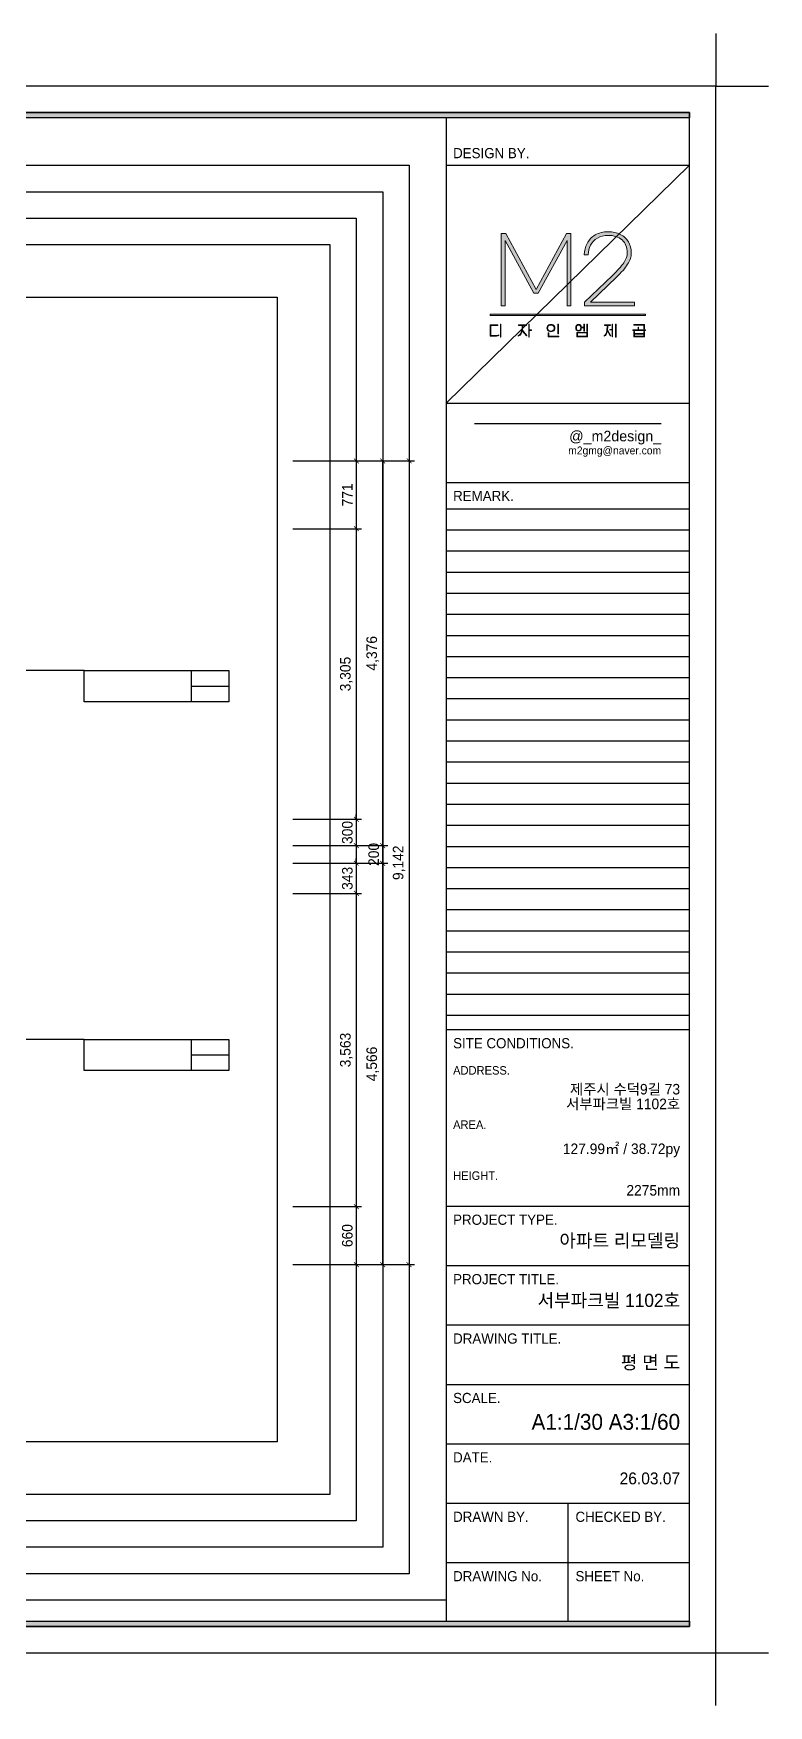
# Model space of a CAD drawing. Header units: millimetres. Extents: x -7413 to 64677, y 6112 to 38711.
# Drawn here: x 23789 to 32145, y 6112 to 25132 of the extents above; entities that cross this region are included whole.
import ezdxf
from ezdxf.enums import TextEntityAlignment as Align

# ---------------------------------------------------------------- set-up
doc = ezdxf.new("R2010")
doc.units = ezdxf.units.MM
doc.header["$LTSCALE"] = 100
doc.layers.get('Defpoints').update_dxf_attribs({"color": 139})
for name, color, linetype in [('0-ELC TEXT', 7, 'Continuous'), ('03-TEXT', 3, 'Continuous'), ('_U+B808_U+C774_U+C5B4 2', 7, 'Continuous'), ('FORM(YOURNAME)-1', 1, 'Continuous'), ('FORM(YOURNAME)-11', 1, 'Continuous'), ('치수선', 1, 'Continuous')]:
    doc.layers.add(name, color=color, linetype=linetype)
doc.styles.get("Standard").update_dxf_attribs({"font": 'arial.ttf'})
doc.styles.add('YOURNAME', font='Dotum.ttf')
doc.dimstyles.new('YOURNAME-60', dxfattribs={"dimscale": 60, "dimtxt": 2, "dimasz": 0.9, "dimexe": 1, "dimexo": 3, "dimgap": 0.7, "dimtad": 1, "dimdec": 0, "dimzin": 0, "dimdsep": 46, "dimlunit": 6, "dimtxsty": 'YOURNAME', "dimblk": 'ARCHTICK', "dimcen": 0, "dimclrd": 1, "dimclre": 1, "dimclrt": 7, "dimadec": 0, "dimazin": 0, "dimtfac": 1, "dimtdec": 0, "dimtix": 1, "dimtmove": 2, "dimatfit": 3, "dimldrblk": 'ARCHTICK', "dimfxl": 1, "dimtolj": 1, "dimtzin": 0, "dimarcsym": 0})

# ---------------------------------------------------------------- blocks, each defined once
blk = doc.blocks.new('block 34')
at = {"layer": '_U+B808_U+C774_U+C5B4 2'}
h = blk.add_hatch(color=35, dxfattribs=at)
h.dxf.hatch_style = 2
h.paths.add_polyline_path([(674.6, -105.53), (675.73, -105.53), (683.42, -119.69), (691.1, -105.53), (692.22, -105.53), (692.22, -123.82), (691.22, -123.82), (691.22, -107.31), (683.97, -120.67), (682.84, -120.67), (675.59, -107.31), (675.59, -123.82), (674.6, -123.82)])
h = blk.add_hatch(color=35, dxfattribs=at)
h.dxf.hatch_style = 2
edge = h.paths.add_edge_path()
edge.add_spline(control_points=[(704.68, -105.78), (705.57, -106.21), (706.25, -106.83), (706.73, -107.63), (707.21, -108.43), (707.45, -109.38), (707.45, -110.46), (707.45, -111.43), (707.14, -112.39), (706.53, -113.34), (705.92, -114.29), (704.98, -115.38), (703.7, -116.62), (703.7, -116.62), (697.12, -122.91), (697.12, -122.91), (697.12, -122.91), (708.26, -122.91), (708.26, -122.91), (708.26, -122.91), (708.26, -123.82), (708.26, -123.82), (708.26, -123.82), (695.66, -123.82), (695.66, -123.82), (695.66, -123.82), (695.66, -122.91), (695.66, -122.91), (695.66, -122.91), (702.73, -116.15), (702.73, -116.15), (703.99, -114.93), (704.93, -113.86), (705.54, -112.95), (706.15, -112.03), (706.45, -111.2), (706.45, -110.46), (706.45, -109.07), (706.01, -107.98), (705.12, -107.2), (704.23, -106.42), (703.05, -106.03), (701.57, -106.03), (700.53, -106.03), (699.64, -106.26), (698.89, -106.71), (698.15, -107.15), (697.57, -107.75), (697.18, -108.5), (696.79, -109.25), (696.59, -110.06), (696.59, -110.94), (696.59, -110.94), (695.59, -110.94), (695.59, -110.94), (695.59, -109.89), (695.83, -108.93), (696.3, -108.05), (696.77, -107.17), (697.46, -106.46), (698.36, -105.93), (699.26, -105.4), (700.33, -105.13), (701.57, -105.13), (702.76, -105.13), (703.79, -105.35), (704.68, -105.78)], knot_values=[0, 0, 0, 0, 1, 1, 1, 2, 2, 2, 3, 3, 3, 4, 4, 4, 5, 5, 5, 6, 6, 6, 7, 7, 7, 8, 8, 8, 9, 9, 9, 10, 10, 10, 11, 11, 11, 12, 12, 12, 13, 13, 13, 14, 14, 14, 15, 15, 15, 16, 16, 16, 17, 17, 17, 18, 18, 18, 19, 19, 19, 20, 20, 20, 21, 21, 21, 22, 22, 22, 22], degree=3, periodic=0)
at = {"layer": '_U+B808_U+C774_U+C5B4 2', "lineweight": 0}
blk.add_lwpolyline([(674.6, -105.53), (675.73, -105.53), (683.42, -119.69), (691.1, -105.53), (692.22, -105.53), (692.22, -123.82), (691.22, -123.82), (691.22, -107.31), (683.97, -120.67), (682.84, -120.67), (675.59, -107.31), (675.59, -123.82), (674.6, -123.82), (674.6, -105.53)], dxfattribs=at)
blk.add_open_spline([(704.68, -105.78), (705.57, -106.21), (706.25, -106.83), (706.73, -107.63), (707.21, -108.43), (707.45, -109.38), (707.45, -110.46), (707.45, -111.43), (707.14, -112.39), (706.53, -113.34), (705.92, -114.29), (704.98, -115.38), (703.7, -116.62), (703.7, -116.62), (697.12, -122.91), (697.12, -122.91), (697.12, -122.91), (708.26, -122.91), (708.26, -122.91), (708.26, -122.91), (708.26, -123.82), (708.26, -123.82), (708.26, -123.82), (695.66, -123.82), (695.66, -123.82), (695.66, -123.82), (695.66, -122.91), (695.66, -122.91), (695.66, -122.91), (702.73, -116.15), (702.73, -116.15), (703.99, -114.93), (704.93, -113.86), (705.54, -112.95), (706.15, -112.03), (706.45, -111.2), (706.45, -110.46), (706.45, -109.07), (706.01, -107.98), (705.12, -107.2), (704.23, -106.42), (703.05, -106.03), (701.57, -106.03), (700.53, -106.03), (699.64, -106.26), (698.89, -106.71), (698.15, -107.15), (697.57, -107.75), (697.18, -108.5), (696.79, -109.25), (696.59, -110.06), (696.59, -110.94), (696.59, -110.94), (695.59, -110.94), (695.59, -110.94), (695.59, -109.89), (695.83, -108.93), (696.3, -108.05), (696.77, -107.17), (697.46, -106.46), (698.36, -105.93), (699.26, -105.4), (700.33, -105.13), (701.57, -105.13), (702.76, -105.13), (703.79, -105.35), (704.68, -105.78)], degree=3, knots=[0, 0, 0, 0, 1, 1, 1, 2, 2, 2, 3, 3, 3, 4, 4, 4, 5, 5, 5, 6, 6, 6, 7, 7, 7, 8, 8, 8, 9, 9, 9, 10, 10, 10, 11, 11, 11, 12, 12, 12, 13, 13, 13, 14, 14, 14, 15, 15, 15, 16, 16, 16, 17, 17, 17, 18, 18, 18, 19, 19, 19, 20, 20, 20, 21, 21, 21, 22, 22, 22, 22], dxfattribs=at)
blk = doc.blocks.new('block 35')
at = {"layer": '_U+B808_U+C774_U+C5B4 2'}
h = blk.add_hatch(color=35, dxfattribs=at)
h.dxf.hatch_style = 2
edge = h.paths.add_edge_path()
edge.add_spline(control_points=[(673.72, -128.8), (673.72, -128.8), (672, -128.8), (672, -128.8), (672, -128.8), (672, -131.36), (672, -131.36), (672, -131.36), (673.14, -131.36), (673.14, -131.36), (673.29, -131.36), (673.44, -131.34), (673.6, -131.31), (673.75, -131.28), (673.88, -131.24), (673.98, -131.2), (673.98, -131.2), (673.98, -131.35), (673.98, -131.35), (673.88, -131.4), (673.75, -131.44), (673.6, -131.47), (673.45, -131.49), (673.3, -131.51), (673.14, -131.51), (673.14, -131.51), (671.83, -131.51), (671.83, -131.51), (671.83, -131.51), (671.83, -128.65), (671.83, -128.65), (671.83, -128.65), (673.72, -128.65), (673.72, -128.65), (673.72, -128.65), (673.72, -128.8), (673.72, -128.8)], knot_values=[0, 0, 0, 0, 1, 1, 1, 2, 2, 2, 3, 3, 3, 4, 4, 4, 5, 5, 5, 6, 6, 6, 7, 7, 7, 8, 8, 8, 9, 9, 9, 10, 10, 10, 11, 11, 11, 12, 12, 12, 12], degree=3, periodic=0)
h.paths.add_polyline_path([(674.54, -131.73), (674.38, -131.74), (674.38, -128.5), (674.54, -128.5)])
h = blk.add_hatch(color=35, dxfattribs=at)
h.dxf.hatch_style = 2
edge = h.paths.add_edge_path()
edge.add_spline(control_points=[(679.96, -130.01), (679.96, -130.01), (681.09, -131.37), (681.09, -131.37), (681.09, -131.37), (680.96, -131.47), (680.96, -131.47), (680.96, -131.47), (679.92, -130.19), (679.92, -130.19), (679.82, -130.57), (679.69, -130.87), (679.52, -131.09), (679.35, -131.32), (679.14, -131.46), (678.9, -131.51), (678.9, -131.51), (678.9, -131.36), (678.9, -131.36), (679.11, -131.3), (679.3, -131.16), (679.45, -130.93), (679.6, -130.7), (679.71, -130.39), (679.79, -130.03), (679.86, -129.66), (679.91, -129.25), (679.91, -128.8), (679.91, -128.8), (678.97, -128.8), (678.97, -128.8), (678.97, -128.8), (678.97, -128.65), (678.97, -128.65), (678.97, -128.65), (681, -128.65), (681, -128.65), (681, -128.65), (681, -128.8), (681, -128.8), (681, -128.8), (680.07, -128.8), (680.07, -128.8), (680.06, -129.26), (680.03, -129.66), (679.96, -130.01)], knot_values=[0, 0, 0, 0, 1, 1, 1, 2, 2, 2, 3, 3, 3, 4, 4, 4, 5, 5, 5, 6, 6, 6, 7, 7, 7, 8, 8, 8, 9, 9, 9, 10, 10, 10, 11, 11, 11, 12, 12, 12, 13, 13, 13, 14, 14, 14, 15, 15, 15, 15], degree=3, periodic=0)
h.paths.add_polyline_path([(682.21, -130.06), (681.69, -130.06), (681.69, -131.73), (681.54, -131.73), (681.54, -128.5), (681.69, -128.5), (681.69, -129.92), (682.21, -129.92)])
h = blk.add_hatch(color=35, dxfattribs=at)
h.dxf.hatch_style = 2
edge = h.paths.add_edge_path()
edge.add_spline(control_points=[(687.69, -128.68), (687.84, -128.76), (687.95, -128.87), (688.03, -129.01), (688.11, -129.15), (688.15, -129.3), (688.15, -129.47), (688.15, -129.64), (688.11, -129.8), (688.03, -129.94), (687.95, -130.08), (687.84, -130.19), (687.69, -130.27), (687.54, -130.35), (687.36, -130.39), (687.15, -130.39), (686.95, -130.39), (686.77, -130.35), (686.62, -130.27), (686.47, -130.19), (686.36, -130.08), (686.28, -129.94), (686.2, -129.8), (686.16, -129.64), (686.16, -129.47), (686.16, -129.3), (686.2, -129.15), (686.28, -129.01), (686.36, -128.87), (686.47, -128.76), (686.62, -128.68), (686.77, -128.6), (686.95, -128.56), (687.15, -128.56), (687.36, -128.56), (687.54, -128.6), (687.69, -128.68)], knot_values=[0, 0, 0, 0, 1, 1, 1, 2, 2, 2, 3, 3, 3, 4, 4, 4, 5, 5, 5, 6, 6, 6, 7, 7, 7, 8, 8, 8, 9, 9, 9, 10, 10, 10, 11, 11, 11, 12, 12, 12, 12], degree=3, periodic=0)
edge = h.paths.add_edge_path()
edge.add_spline(control_points=[(686.72, -128.79), (686.59, -128.86), (686.49, -128.95), (686.43, -129.07), (686.36, -129.18), (686.32, -129.32), (686.32, -129.47), (686.32, -129.63), (686.36, -129.76), (686.43, -129.88), (686.49, -130), (686.59, -130.09), (686.72, -130.15), (686.84, -130.22), (686.99, -130.25), (687.15, -130.25), (687.32, -130.25), (687.46, -130.22), (687.59, -130.15), (687.72, -130.09), (687.81, -130), (687.88, -129.88), (687.95, -129.76), (687.98, -129.63), (687.98, -129.47), (687.98, -129.32), (687.95, -129.18), (687.88, -129.07), (687.81, -128.95), (687.72, -128.86), (687.59, -128.79), (687.46, -128.73), (687.32, -128.7), (687.15, -128.7), (686.99, -128.7), (686.84, -128.73), (686.72, -128.79)], knot_values=[0, 0, 0, 0, 1, 1, 1, 2, 2, 2, 3, 3, 3, 4, 4, 4, 5, 5, 5, 6, 6, 6, 7, 7, 7, 8, 8, 8, 9, 9, 9, 10, 10, 10, 11, 11, 11, 12, 12, 12, 12], degree=3, periodic=0)
h.paths.add_polyline_path([(686.6, -131.51), (689.15, -131.51), (689.15, -131.66), (686.44, -131.66), (686.44, -130.66), (686.6, -130.66)])
h.paths.add_polyline_path([(689.03, -130.91), (688.87, -130.91), (688.87, -128.5), (689.03, -128.5)])
h = blk.add_hatch(color=35, dxfattribs=at)
h.dxf.hatch_style = 2
edge = h.paths.add_edge_path()
edge.add_spline(control_points=[(694.67, -130), (694.55, -130.16), (694.37, -130.23), (694.14, -130.23), (693.91, -130.23), (693.73, -130.16), (693.61, -130), (693.48, -129.84), (693.42, -129.64), (693.42, -129.39), (693.42, -129.14), (693.48, -128.94), (693.61, -128.78), (693.73, -128.62), (693.91, -128.54), (694.14, -128.54), (694.35, -128.54), (694.51, -128.61), (694.63, -128.74), (694.75, -128.87), (694.83, -129.04), (694.85, -129.25), (694.85, -129.25), (695.45, -129.25), (695.45, -129.25), (695.45, -129.25), (695.45, -128.52), (695.45, -128.52), (695.45, -128.52), (695.61, -128.52), (695.61, -128.52), (695.61, -128.52), (695.61, -130.29), (695.61, -130.29), (695.61, -130.29), (695.45, -130.29), (695.45, -130.29), (695.45, -130.29), (695.45, -129.4), (695.45, -129.4), (695.45, -129.4), (694.86, -129.4), (694.86, -129.4), (694.85, -129.64), (694.79, -129.85), (694.67, -130)], knot_values=[0, 0, 0, 0, 1, 1, 1, 2, 2, 2, 3, 3, 3, 4, 4, 4, 5, 5, 5, 6, 6, 6, 7, 7, 7, 8, 8, 8, 9, 9, 9, 10, 10, 10, 11, 11, 11, 12, 12, 12, 13, 13, 13, 14, 14, 14, 15, 15, 15, 15], degree=3, periodic=0)
edge = h.paths.add_edge_path()
edge.add_spline(control_points=[(693.73, -129.9), (693.83, -130.03), (693.97, -130.09), (694.14, -130.09), (694.31, -130.09), (694.45, -130.03), (694.55, -129.9), (694.65, -129.78), (694.7, -129.61), (694.7, -129.39), (694.7, -129.17), (694.65, -129), (694.55, -128.87), (694.45, -128.75), (694.31, -128.69), (694.14, -128.69), (693.97, -128.69), (693.83, -128.75), (693.73, -128.87), (693.63, -129), (693.58, -129.17), (693.58, -129.39), (693.58, -129.61), (693.63, -129.78), (693.73, -129.9)], knot_values=[0, 0, 0, 0, 1, 1, 1, 2, 2, 2, 3, 3, 3, 4, 4, 4, 5, 5, 5, 6, 6, 6, 7, 7, 7, 8, 8, 8, 8], degree=3, periodic=0)
h.paths.add_polyline_path([(693.69, -130.55), (696.36, -130.55), (696.36, -131.66), (693.69, -131.66)])
h.paths.add_polyline_path([(693.85, -131.51), (696.2, -131.51), (696.2, -130.7), (693.85, -130.7)])
h.paths.add_polyline_path([(696.36, -128.5), (696.36, -130.32), (696.2, -130.32), (696.2, -128.5)])
h = blk.add_hatch(color=35, dxfattribs=at)
h.dxf.hatch_style = 2
edge = h.paths.add_edge_path()
edge.add_spline(control_points=[(701.46, -129.93), (701.46, -129.93), (702.28, -131.39), (702.28, -131.39), (702.28, -131.39), (702.15, -131.47), (702.15, -131.47), (702.15, -131.47), (701.43, -130.17), (701.43, -130.17), (701.3, -130.94), (701.03, -131.39), (700.63, -131.51), (700.63, -131.51), (700.63, -131.35), (700.63, -131.35), (700.88, -131.26), (701.06, -130.99), (701.18, -130.55), (701.3, -130.1), (701.37, -129.52), (701.37, -128.8), (701.37, -128.8), (700.67, -128.8), (700.67, -128.8), (700.67, -128.8), (700.67, -128.65), (700.67, -128.65), (700.67, -128.65), (702.19, -128.65), (702.19, -128.65), (702.19, -128.65), (702.19, -128.8), (702.19, -128.8), (702.19, -128.8), (701.53, -128.8), (701.53, -128.8), (701.52, -129.25), (701.5, -129.63), (701.46, -129.93)], knot_values=[0, 0, 0, 0, 1, 1, 1, 2, 2, 2, 3, 3, 3, 4, 4, 4, 5, 5, 5, 6, 6, 6, 7, 7, 7, 8, 8, 8, 9, 9, 9, 10, 10, 10, 11, 11, 11, 12, 12, 12, 13, 13, 13, 13], degree=3, periodic=0)
h.paths.add_polyline_path([(702.59, -128.52), (702.75, -128.52), (702.75, -131.68), (702.59, -131.68), (702.59, -129.95), (702, -129.95), (702, -129.8), (702.59, -129.8)])
h.paths.add_polyline_path([(703.61, -128.5), (703.61, -131.73), (703.45, -131.73), (703.45, -128.5)])
h = blk.add_hatch(color=35, dxfattribs=at)
h.dxf.hatch_style = 2
h.paths.add_polyline_path([(711.02, -129.93), (711.02, -130.07), (707.82, -130.07), (707.82, -129.93), (709.16, -129.93), (709.16, -129.2), (709.32, -129.2), (709.32, -129.93)])
h.paths.add_polyline_path([(710.61, -128.72), (708.07, -128.72), (708.07, -128.57), (710.77, -128.57), (710.77, -129.64), (710.61, -129.64)])
h.paths.add_polyline_path([(710.61, -130.36), (710.77, -130.36), (710.77, -131.66), (708.08, -131.66), (708.08, -130.36), (708.24, -130.36), (708.24, -130.83), (710.61, -130.83)])
h.paths.add_polyline_path([(710.61, -131.52), (710.61, -130.97), (708.24, -130.97), (708.24, -131.52)])
at = {"layer": '_U+B808_U+C774_U+C5B4 2', "lineweight": 0}
for points in [[(674.54, -131.73), (674.38, -131.74), (674.38, -128.5), (674.54, -128.5), (674.54, -131.73)], [(682.21, -130.06), (681.69, -130.06), (681.69, -131.73), (681.54, -131.73), (681.54, -128.5), (681.69, -128.5), (681.69, -129.92), (682.21, -129.92), (682.21, -130.06)], [(686.6, -131.51), (689.15, -131.51), (689.15, -131.66), (686.44, -131.66), (686.44, -130.66), (686.6, -130.66), (686.6, -131.51)], [(689.03, -130.91), (688.87, -130.91), (688.87, -128.5), (689.03, -128.5), (689.03, -130.91)], [(693.69, -130.55), (696.36, -130.55), (696.36, -131.66), (693.69, -131.66), (693.69, -130.55)], [(693.85, -131.51), (696.2, -131.51), (696.2, -130.7), (693.85, -130.7), (693.85, -131.51)], [(696.36, -128.5), (696.36, -130.32), (696.2, -130.32), (696.2, -128.5), (696.36, -128.5)], [(702.59, -128.52), (702.75, -128.52), (702.75, -131.68), (702.59, -131.68), (702.59, -129.95), (702, -129.95), (702, -129.8), (702.59, -129.8), (702.59, -128.52)], [(703.61, -128.5), (703.61, -131.73), (703.45, -131.73), (703.45, -128.5), (703.61, -128.5)], [(711.02, -129.93), (711.02, -130.07), (707.82, -130.07), (707.82, -129.93), (709.16, -129.93), (709.16, -129.2), (709.32, -129.2), (709.32, -129.93), (711.02, -129.93)], [(710.61, -128.72), (708.07, -128.72), (708.07, -128.57), (710.77, -128.57), (710.77, -129.64), (710.61, -129.64), (710.61, -128.72)], [(710.61, -130.36), (710.77, -130.36), (710.77, -131.66), (708.08, -131.66), (708.08, -130.36), (708.24, -130.36), (708.24, -130.83), (710.61, -130.83), (710.61, -130.36)], [(710.61, -131.52), (710.61, -130.97), (708.24, -130.97), (708.24, -131.52), (710.61, -131.52)]]:
    blk.add_lwpolyline(points, dxfattribs=at)
for points, knots in [([(673.72, -128.8), (673.72, -128.8), (672, -128.8), (672, -128.8), (672, -128.8), (672, -131.36), (672, -131.36), (672, -131.36), (673.14, -131.36), (673.14, -131.36), (673.29, -131.36), (673.44, -131.34), (673.6, -131.31), (673.75, -131.28), (673.88, -131.24), (673.98, -131.2), (673.98, -131.2), (673.98, -131.35), (673.98, -131.35), (673.88, -131.4), (673.75, -131.44), (673.6, -131.47), (673.45, -131.49), (673.3, -131.51), (673.14, -131.51), (673.14, -131.51), (671.83, -131.51), (671.83, -131.51), (671.83, -131.51), (671.83, -128.65), (671.83, -128.65), (671.83, -128.65), (673.72, -128.65), (673.72, -128.65), (673.72, -128.65), (673.72, -128.8), (673.72, -128.8)], [0, 0, 0, 0, 1, 1, 1, 2, 2, 2, 3, 3, 3, 4, 4, 4, 5, 5, 5, 6, 6, 6, 7, 7, 7, 8, 8, 8, 9, 9, 9, 10, 10, 10, 11, 11, 11, 12, 12, 12, 12]), ([(679.96, -130.01), (679.96, -130.01), (681.09, -131.37), (681.09, -131.37), (681.09, -131.37), (680.96, -131.47), (680.96, -131.47), (680.96, -131.47), (679.92, -130.19), (679.92, -130.19), (679.82, -130.57), (679.69, -130.87), (679.52, -131.09), (679.35, -131.32), (679.14, -131.46), (678.9, -131.51), (678.9, -131.51), (678.9, -131.36), (678.9, -131.36), (679.11, -131.3), (679.3, -131.16), (679.45, -130.93), (679.6, -130.7), (679.71, -130.39), (679.79, -130.03), (679.86, -129.66), (679.91, -129.25), (679.91, -128.8), (679.91, -128.8), (678.97, -128.8), (678.97, -128.8), (678.97, -128.8), (678.97, -128.65), (678.97, -128.65), (678.97, -128.65), (681, -128.65), (681, -128.65), (681, -128.65), (681, -128.8), (681, -128.8), (681, -128.8), (680.07, -128.8), (680.07, -128.8), (680.06, -129.26), (680.03, -129.66), (679.96, -130.01)], [0, 0, 0, 0, 1, 1, 1, 2, 2, 2, 3, 3, 3, 4, 4, 4, 5, 5, 5, 6, 6, 6, 7, 7, 7, 8, 8, 8, 9, 9, 9, 10, 10, 10, 11, 11, 11, 12, 12, 12, 13, 13, 13, 14, 14, 14, 15, 15, 15, 15]), ([(687.69, -128.68), (687.84, -128.76), (687.95, -128.87), (688.03, -129.01), (688.11, -129.15), (688.15, -129.3), (688.15, -129.47), (688.15, -129.64), (688.11, -129.8), (688.03, -129.94), (687.95, -130.08), (687.84, -130.19), (687.69, -130.27), (687.54, -130.35), (687.36, -130.39), (687.15, -130.39), (686.95, -130.39), (686.77, -130.35), (686.62, -130.27), (686.47, -130.19), (686.36, -130.08), (686.28, -129.94), (686.2, -129.8), (686.16, -129.64), (686.16, -129.47), (686.16, -129.3), (686.2, -129.15), (686.28, -129.01), (686.36, -128.87), (686.47, -128.76), (686.62, -128.68), (686.77, -128.6), (686.95, -128.56), (687.15, -128.56), (687.36, -128.56), (687.54, -128.6), (687.69, -128.68)], [0, 0, 0, 0, 1, 1, 1, 2, 2, 2, 3, 3, 3, 4, 4, 4, 5, 5, 5, 6, 6, 6, 7, 7, 7, 8, 8, 8, 9, 9, 9, 10, 10, 10, 11, 11, 11, 12, 12, 12, 12]), ([(686.72, -128.79), (686.59, -128.86), (686.49, -128.95), (686.43, -129.07), (686.36, -129.18), (686.32, -129.32), (686.32, -129.47), (686.32, -129.63), (686.36, -129.76), (686.43, -129.88), (686.49, -130), (686.59, -130.09), (686.72, -130.15), (686.84, -130.22), (686.99, -130.25), (687.15, -130.25), (687.32, -130.25), (687.46, -130.22), (687.59, -130.15), (687.72, -130.09), (687.81, -130), (687.88, -129.88), (687.95, -129.76), (687.98, -129.63), (687.98, -129.47), (687.98, -129.32), (687.95, -129.18), (687.88, -129.07), (687.81, -128.95), (687.72, -128.86), (687.59, -128.79), (687.46, -128.73), (687.32, -128.7), (687.15, -128.7), (686.99, -128.7), (686.84, -128.73), (686.72, -128.79)], [0, 0, 0, 0, 1, 1, 1, 2, 2, 2, 3, 3, 3, 4, 4, 4, 5, 5, 5, 6, 6, 6, 7, 7, 7, 8, 8, 8, 9, 9, 9, 10, 10, 10, 11, 11, 11, 12, 12, 12, 12]), ([(694.67, -130), (694.55, -130.16), (694.37, -130.23), (694.14, -130.23), (693.91, -130.23), (693.73, -130.16), (693.61, -130), (693.48, -129.84), (693.42, -129.64), (693.42, -129.39), (693.42, -129.14), (693.48, -128.94), (693.61, -128.78), (693.73, -128.62), (693.91, -128.54), (694.14, -128.54), (694.35, -128.54), (694.51, -128.61), (694.63, -128.74), (694.75, -128.87), (694.83, -129.04), (694.85, -129.25), (694.85, -129.25), (695.45, -129.25), (695.45, -129.25), (695.45, -129.25), (695.45, -128.52), (695.45, -128.52), (695.45, -128.52), (695.61, -128.52), (695.61, -128.52), (695.61, -128.52), (695.61, -130.29), (695.61, -130.29), (695.61, -130.29), (695.45, -130.29), (695.45, -130.29), (695.45, -130.29), (695.45, -129.4), (695.45, -129.4), (695.45, -129.4), (694.86, -129.4), (694.86, -129.4), (694.85, -129.64), (694.79, -129.85), (694.67, -130)], [0, 0, 0, 0, 1, 1, 1, 2, 2, 2, 3, 3, 3, 4, 4, 4, 5, 5, 5, 6, 6, 6, 7, 7, 7, 8, 8, 8, 9, 9, 9, 10, 10, 10, 11, 11, 11, 12, 12, 12, 13, 13, 13, 14, 14, 14, 15, 15, 15, 15]), ([(693.73, -129.9), (693.83, -130.03), (693.97, -130.09), (694.14, -130.09), (694.31, -130.09), (694.45, -130.03), (694.55, -129.9), (694.65, -129.78), (694.7, -129.61), (694.7, -129.39), (694.7, -129.17), (694.65, -129), (694.55, -128.87), (694.45, -128.75), (694.31, -128.69), (694.14, -128.69), (693.97, -128.69), (693.83, -128.75), (693.73, -128.87), (693.63, -129), (693.58, -129.17), (693.58, -129.39), (693.58, -129.61), (693.63, -129.78), (693.73, -129.9)], [0, 0, 0, 0, 1, 1, 1, 2, 2, 2, 3, 3, 3, 4, 4, 4, 5, 5, 5, 6, 6, 6, 7, 7, 7, 8, 8, 8, 8]), ([(701.46, -129.93), (701.46, -129.93), (702.28, -131.39), (702.28, -131.39), (702.28, -131.39), (702.15, -131.47), (702.15, -131.47), (702.15, -131.47), (701.43, -130.17), (701.43, -130.17), (701.3, -130.94), (701.03, -131.39), (700.63, -131.51), (700.63, -131.51), (700.63, -131.35), (700.63, -131.35), (700.88, -131.26), (701.06, -130.99), (701.18, -130.55), (701.3, -130.1), (701.37, -129.52), (701.37, -128.8), (701.37, -128.8), (700.67, -128.8), (700.67, -128.8), (700.67, -128.8), (700.67, -128.65), (700.67, -128.65), (700.67, -128.65), (702.19, -128.65), (702.19, -128.65), (702.19, -128.65), (702.19, -128.8), (702.19, -128.8), (702.19, -128.8), (701.53, -128.8), (701.53, -128.8), (701.52, -129.25), (701.5, -129.63), (701.46, -129.93)], [0, 0, 0, 0, 1, 1, 1, 2, 2, 2, 3, 3, 3, 4, 4, 4, 5, 5, 5, 6, 6, 6, 7, 7, 7, 8, 8, 8, 9, 9, 9, 10, 10, 10, 11, 11, 11, 12, 12, 12, 13, 13, 13, 13])]:
    blk.add_open_spline(points, degree=3, knots=knots, dxfattribs=at)
blk = doc.blocks.new('block 33')
at = {"layer": '_U+B808_U+C774_U+C5B4 2'}
for name in ['block 34', 'block 35']:
    blk.add_blockref(name, (0, 0), dxfattribs=at)
blk = doc.blocks.new('block 32')
at = {"layer": '_U+B808_U+C774_U+C5B4 2'}
h = blk.add_hatch(color=35, dxfattribs=at)
h.dxf.hatch_style = 2
h.paths.add_polyline_path([(711.02, -126.32), (671.83, -126.32), (671.83, -125.91), (711.02, -125.91)])
at = {"layer": '_U+B808_U+C774_U+C5B4 2', "lineweight": 0}
blk.add_lwpolyline([(711.02, -126.32), (671.83, -126.32), (671.83, -125.91), (711.02, -125.91), (711.02, -126.32)], dxfattribs=at)
at = {"layer": '_U+B808_U+C774_U+C5B4 2'}
blk.add_blockref('block 33', (0, 0), dxfattribs=at)
blk = doc.blocks.new('FORM-ELEVATION')
at = {"layer": 'FORM(YOURNAME)-11'}
h = blk.add_hatch(color=256, dxfattribs=at)
h.dxf.hatch_style = 1
h.paths.add_polyline_path([(-10309, 35708), (71691, 35708), (71691, 35508), (-10309, 35508)])
h.paths.add_polyline_path([(-10309, -21492), (71691, -21492), (71691, -21692), (-10309, -21692)])
at = {"layer": 'Defpoints', "color": 158}
for p, q in [((62481, 35508), (62481, -21492)), ((62481, 33708), (71691, 33708)), ((62481, 24686), (71691, 33708)), ((62481, 24686), (71691, 24686)), ((62481, 20686), (71691, 20686)), ((62481, 19886), (71691, 19886)), ((62481, 19086), (71691, 19086)), ((62481, 18286), (71691, 18286)), ((62481, 17486), (71691, 17486)), ((62481, 16686), (71691, 16686)), ((62481, 15886), (71691, 15886)), ((62481, 15086), (71691, 15086)), ((62481, 14286), (71691, 14286)), ((62481, 13486), (71691, 13486)), ((62481, 12686), (71691, 12686)), ((62481, 11886), (71691, 11886)), ((62481, 11086), (71691, 11086)), ((62481, 10286), (71691, 10286)), ((62481, 9486), (71691, 9486)), ((62481, 8686), (71691, 8686)), ((62481, 7886), (71691, 7886)), ((62481, 7086), (71691, 7086)), ((62481, 6286), (71691, 6286)), ((62481, 5486), (71691, 5486)), ((62481, 4686), (71691, 4686)), ((62481, 3886), (71691, 3886)), ((62481, 3086), (71691, 3086)), ((62481, 2286), (71691, 2286)), ((62481, 1486), (71691, 1486)), ((62481, -20692), (-10309, -20692))]:
    blk.add_line(p, q, dxfattribs=at)
at = {"layer": 'Defpoints', "color": 1}
for points in [[(72691, 38708), (72691, 36708), (74691, 36708)], [(72691, -24692), (72691, -22692), (74691, -22692)]]:
    blk.add_lwpolyline(points, dxfattribs=at)
at = {"layer": 'Defpoints', "color": 158}
for points in [[(-10309, -21692), (71691, -21692), (71691, 35708), (-10309, 35708)], [(-8309, 33708), (61071, 33708), (61071, -19692), (-8309, -19692)]]:
    blk.add_lwpolyline(points, close=True, dxfattribs=at)
at = {"layer": 'FORM(YOURNAME)-11', "color": 251}
blk.add_line((63550, 23916), (70622, 23916), dxfattribs=at)
at = {"layer": 'FORM(YOURNAME)-11', "color": 14}
for p, q in [((62481, 21686), (71691, 21686)), ((62481, 937), (71691, 937)), ((62481, -5756), (71691, -5756)), ((62481, -8009), (71691, -8009)), ((62481, -10261), (71691, -10261)), ((62481, -12514), (71691, -12514)), ((62481, -14766), (71691, -14766)), ((62481, -17019), (71691, -17019)), ((67086, -17019), (67086, -21492)), ((62481, -19271), (71691, -19271))]:
    blk.add_line(p, q, dxfattribs=at)
at = {"layer": 'FORM(YOURNAME)-11', "color": 250}
blk.add_lwpolyline([(-11309, -22692), (72691, -22692), (72691, 36708), (-11309, 36708)], close=True, dxfattribs=at)
at = {"layer": 'FORM(YOURNAME)-11'}
for points in [[(-10309, 35708), (71691, 35708), (71691, 35508), (-10309, 35508)], [(-10309, -21492), (71691, -21492), (71691, -21692), (-10309, -21692)]]:
    blk.add_lwpolyline(points, close=True, dxfattribs=at)
at = {"layer": '_U+B808_U+C774_U+C5B4 2', "xscale": 150, "yscale": 150, "zscale": 150}
blk.add_blockref('block 32', (-36628, 46957), dxfattribs=at)
at = {"layer": 'FORM(YOURNAME)-11', "color": 14, "style": 'YOURNAME'}
for s, height, p in [('DESIGN BY.', 386.1, (62739, 34170)), ('REMARK.', 386.1, (62739, 21172)), ('SITE CONDITIONS.', 386.14, (62739, 422)), ('PROJECT TYPE.', 386.14, (62739, -6271)), ('PROJECT TITLE.', 386.14, (62739, -8524)), ('DRAWING TITLE.', 386.14, (62739, -10776)), ('SCALE.', 386.1, (62739, -13029)), ('DATE.', 386.1, (62739, -15281)), ('DRAWN BY.', 386.1, (62739, -17534)), ('CHECKED BY.', 386.14, (67376, -17534)), ('DRAWING No.', 386.14, (62739, -19786)), ('SHEET No.', 386.1, (67376, -19786))]:
    blk.add_text(s, height=height, dxfattribs=at).set_placement(p, align=Align.MIDDLE_LEFT)
for s, height, width, p in [('@_m2design_', 400, 1.03, (70622, 23242)), ('m2gmg@naver.com', 300, 0.995, (70622, 22747))]:
    blk.add_text(s, height=height, dxfattribs=dict(at, width=width)).set_placement(p, align=Align.RIGHT)
at = {"layer": 'FORM(YOURNAME)-11', "color": 251, "style": 'YOURNAME'}
for s, p in [('ADDRESS.', (62739, -608)), ('AREA.', (62739, -2667)), ('HEIGHT.', (62739, -4598))]:
    blk.add_text(s, height=321.8, dxfattribs=at).set_placement(p, align=Align.MIDDLE_LEFT)
at = {"layer": 'FORM(YOURNAME)-11', "color": 3, "style": 'YOURNAME'}
for tag, height, p in [('1', 451, (71041, -1219)), ('2', 451, (71041, -1863)), ('3', 451, (71041, -3150)), ('4', 451, (71041, -5081)), ('5', 515, (71041, -7398)), ('6', 515, (71041, -9650)), ('7', 515, (71041, -11903)), ('8', 515, (71041, -14155)), ('9', 515, (71041, -16408)), ('10', 515, (66791, -18596)), ('11', 515, (71041, -18660)), ('12', 515, (66791, -20848)), ('13', 515, (71041, -20848))]:
    blk.add_attdef(tag, text='', height=height, dxfattribs=at).set_placement(p, align=Align.MIDDLE_RIGHT)
blk = doc.blocks.new('_ArchTick')
at = {"color": 0, "linetype": 'ByBlock', "const_width": 0.15}
blk.add_lwpolyline([(-0.5, -0.5), (0.5, 0.5)], dxfattribs=at)
blk = doc.blocks.new('*D33')
at = {"layer": 'Defpoints', "color": 0, "transparency": 16777216}
for p in [(26559, 20269), (26559, 11127), (28059, 11127)]:
    blk.add_point(p, dxfattribs=at)
at = {"layer": '치수선', "color": 1, "lineweight": -2, "transparency": 16777216}
for p, q in [((26739, 20269), (28119, 20269)), ((28059, 20269), (28059, 11127)), ((26739, 11127), (28119, 11127))]:
    blk.add_line(p, q, dxfattribs=at)
at = {"layer": '치수선', "color": 1, "lineweight": -2, "transparency": 16777216, "xscale": 54, "yscale": 54, "zscale": 54}
for p, rotation in [((28059, 20269), 90), ((28059, 11127), 270)]:
    blk.add_blockref('_ArchTick', p, dxfattribs=dict(at, rotation=rotation))
at = {"layer": '치수선', "color": 7, "transparency": 16777216, "insert": (27945, 15698), "char_height": 120, "attachment_point": 5, "rotation": 90, "style": 'YOURNAME'}
blk.add_mtext('\\A1;9,142', dxfattribs=at)
blk = doc.blocks.new('*D34')
at = {"layer": 'Defpoints', "color": 0, "transparency": 16777216}
for p in [(26559, 15693), (27759, 15693), (26559, 11127)]:
    blk.add_point(p, dxfattribs=at)
at = {"layer": '치수선', "color": 1, "lineweight": -2, "transparency": 16777216}
for p, q in [((26739, 15693), (27819, 15693)), ((27759, 11127), (27759, 15693)), ((26739, 11127), (27819, 11127))]:
    blk.add_line(p, q, dxfattribs=at)
at = {"layer": '치수선', "color": 1, "lineweight": -2, "transparency": 16777216, "xscale": 54, "yscale": 54, "zscale": 54}
for p, rotation in [((27759, 15693), 90), ((27759, 11127), 270)]:
    blk.add_blockref('_ArchTick', p, dxfattribs=dict(at, rotation=rotation))
at = {"layer": '치수선', "color": 7, "transparency": 16777216, "insert": (27645, 13410), "char_height": 120, "attachment_point": 5, "rotation": 90, "style": 'YOURNAME'}
blk.add_mtext('\\A1;4,566', dxfattribs=at)
blk = doc.blocks.new('*D35')
at = {"layer": 'Defpoints', "color": 0, "transparency": 16777216}
for p in [(26559, 15893), (27759, 15893), (26559, 15693)]:
    blk.add_point(p, dxfattribs=at)
at = {"layer": '치수선', "color": 1, "lineweight": -2, "transparency": 16777216}
for p, q in [((26739, 15893), (27819, 15893)), ((27759, 15893), (27759, 15947)), ((27759, 15693), (27759, 15893)), ((26739, 15693), (27819, 15693)), ((27759, 15693), (27759, 15639))]:
    blk.add_line(p, q, dxfattribs=at)
at = {"layer": '치수선', "color": 1, "lineweight": -2, "transparency": 16777216, "xscale": 54, "yscale": 54, "zscale": 54}
for p, rotation in [((27759, 15893), 270), ((27759, 15693), 90)]:
    blk.add_blockref('_ArchTick', p, dxfattribs=dict(at, rotation=rotation))
at = {"layer": '치수선', "color": 7, "transparency": 16777216, "insert": (27657, 15793), "char_height": 120, "attachment_point": 5, "rotation": 90, "style": 'YOURNAME'}
blk.add_mtext('\\A1;200', dxfattribs=at)
blk = doc.blocks.new('*D36')
at = {"layer": 'Defpoints', "color": 0, "transparency": 16777216}
for p in [(26559, 20269), (27759, 20269), (26559, 15893)]:
    blk.add_point(p, dxfattribs=at)
at = {"layer": '치수선', "color": 1, "lineweight": -2, "transparency": 16777216}
for p, q in [((26739, 20269), (27819, 20269)), ((27759, 15893), (27759, 20269)), ((26739, 15893), (27819, 15893))]:
    blk.add_line(p, q, dxfattribs=at)
at = {"layer": '치수선', "color": 1, "lineweight": -2, "transparency": 16777216, "xscale": 54, "yscale": 54, "zscale": 54}
for p, rotation in [((27759, 20269), 90), ((27759, 15893), 270)]:
    blk.add_blockref('_ArchTick', p, dxfattribs=dict(at, rotation=rotation))
at = {"layer": '치수선', "color": 7, "transparency": 16777216, "insert": (27645, 18081), "char_height": 120, "attachment_point": 5, "rotation": 90, "style": 'YOURNAME'}
blk.add_mtext('\\A1;4,376', dxfattribs=at)
blk = doc.blocks.new('*D37')
at = {"layer": 'Defpoints', "color": 0, "transparency": 16777216}
for p in [(26559, 20269), (26559, 19498), (27459, 19498)]:
    blk.add_point(p, dxfattribs=at)
at = {"layer": '치수선', "color": 1, "lineweight": -2, "transparency": 16777216}
for p, q in [((26739, 20269), (27519, 20269)), ((27459, 20269), (27459, 19498)), ((26739, 19498), (27519, 19498))]:
    blk.add_line(p, q, dxfattribs=at)
at = {"layer": '치수선', "color": 1, "lineweight": -2, "transparency": 16777216, "xscale": 54, "yscale": 54, "zscale": 54}
for p, rotation in [((27459, 20269), 90), ((27459, 19498), 270)]:
    blk.add_blockref('_ArchTick', p, dxfattribs=dict(at, rotation=rotation))
at = {"layer": '치수선', "color": 7, "transparency": 16777216, "insert": (27357, 19883), "char_height": 120, "attachment_point": 5, "rotation": 90, "style": 'YOURNAME'}
blk.add_mtext('\\A1;771', dxfattribs=at)
blk = doc.blocks.new('*D38')
at = {"layer": 'Defpoints', "color": 0, "transparency": 16777216}
for p in [(26559, 19498), (26559, 16193), (27459, 16193)]:
    blk.add_point(p, dxfattribs=at)
at = {"layer": '치수선', "color": 1, "lineweight": -2, "transparency": 16777216}
for p, q in [((26739, 19498), (27519, 19498)), ((27459, 19498), (27459, 16193)), ((26739, 16193), (27519, 16193))]:
    blk.add_line(p, q, dxfattribs=at)
at = {"layer": '치수선', "color": 1, "lineweight": -2, "transparency": 16777216, "xscale": 54, "yscale": 54, "zscale": 54}
for p, rotation in [((27459, 19498), 90), ((27459, 16193), 270)]:
    blk.add_blockref('_ArchTick', p, dxfattribs=dict(at, rotation=rotation))
at = {"layer": '치수선', "color": 7, "transparency": 16777216, "insert": (27345, 17845), "char_height": 120, "attachment_point": 5, "rotation": 90, "style": 'YOURNAME'}
blk.add_mtext('\\A1;3,305', dxfattribs=at)
blk = doc.blocks.new('*D39')
at = {"layer": 'Defpoints', "color": 0, "transparency": 16777216}
for p in [(26559, 16193), (26559, 15893), (27459, 15893)]:
    blk.add_point(p, dxfattribs=at)
at = {"layer": '치수선', "color": 1, "lineweight": -2, "transparency": 16777216}
for p, q in [((26739, 16193), (27519, 16193)), ((27459, 16193), (27459, 16247)), ((27459, 16193), (27459, 15893)), ((26739, 15893), (27519, 15893)), ((27459, 15893), (27459, 15839))]:
    blk.add_line(p, q, dxfattribs=at)
at = {"layer": '치수선', "color": 1, "lineweight": -2, "transparency": 16777216, "xscale": 54, "yscale": 54, "zscale": 54}
for p, rotation in [((27459, 16193), 270), ((27459, 15893), 90)]:
    blk.add_blockref('_ArchTick', p, dxfattribs=dict(at, rotation=rotation))
at = {"layer": '치수선', "color": 7, "transparency": 16777216, "insert": (27357, 16043), "char_height": 120, "attachment_point": 5, "rotation": 90, "style": 'YOURNAME'}
blk.add_mtext('\\A1;300', dxfattribs=at)
blk = doc.blocks.new('*D40')
at = {"layer": 'Defpoints', "color": 0, "transparency": 16777216}
for p in [(26559, 15693), (26559, 15350), (27459, 15350)]:
    blk.add_point(p, dxfattribs=at)
at = {"layer": '치수선', "color": 1, "lineweight": -2, "transparency": 16777216}
for p, q in [((26739, 15693), (27519, 15693)), ((27459, 15693), (27459, 15747)), ((27459, 15693), (27459, 15350)), ((26739, 15350), (27519, 15350)), ((27459, 15350), (27459, 15296))]:
    blk.add_line(p, q, dxfattribs=at)
at = {"layer": '치수선', "color": 1, "lineweight": -2, "transparency": 16777216, "xscale": 54, "yscale": 54, "zscale": 54}
for p, rotation in [((27459, 15693), 270), ((27459, 15350), 90)]:
    blk.add_blockref('_ArchTick', p, dxfattribs=dict(at, rotation=rotation))
at = {"layer": '치수선', "color": 7, "transparency": 16777216, "insert": (27357, 15521), "char_height": 120, "attachment_point": 5, "rotation": 90, "style": 'YOURNAME'}
blk.add_mtext('\\A1;343', dxfattribs=at)
blk = doc.blocks.new('*D41')
at = {"layer": 'Defpoints', "color": 0, "transparency": 16777216}
for p in [(26559, 15350), (26559, 11787), (27459, 11787)]:
    blk.add_point(p, dxfattribs=at)
at = {"layer": '치수선', "color": 1, "lineweight": -2, "transparency": 16777216}
for p, q in [((26739, 15350), (27519, 15350)), ((27459, 15350), (27459, 11787)), ((26739, 11787), (27519, 11787))]:
    blk.add_line(p, q, dxfattribs=at)
at = {"layer": '치수선', "color": 1, "lineweight": -2, "transparency": 16777216, "xscale": 54, "yscale": 54, "zscale": 54}
for p, rotation in [((27459, 15350), 90), ((27459, 11787), 270)]:
    blk.add_blockref('_ArchTick', p, dxfattribs=dict(at, rotation=rotation))
at = {"layer": '치수선', "color": 7, "transparency": 16777216, "insert": (27345, 13568), "char_height": 120, "attachment_point": 5, "rotation": 90, "style": 'YOURNAME'}
blk.add_mtext('\\A1;3,563', dxfattribs=at)
blk = doc.blocks.new('*D42')
at = {"layer": 'Defpoints', "color": 0, "transparency": 16777216}
for p in [(26559, 11787), (26559, 11127), (27459, 11127)]:
    blk.add_point(p, dxfattribs=at)
at = {"layer": '치수선', "color": 1, "lineweight": -2, "transparency": 16777216}
for p, q in [((26739, 11787), (27519, 11787)), ((27459, 11787), (27459, 11127)), ((26739, 11127), (27519, 11127))]:
    blk.add_line(p, q, dxfattribs=at)
at = {"layer": '치수선', "color": 1, "lineweight": -2, "transparency": 16777216, "xscale": 54, "yscale": 54, "zscale": 54}
for p, rotation in [((27459, 11787), 90), ((27459, 11127), 270)]:
    blk.add_blockref('_ArchTick', p, dxfattribs=dict(at, rotation=rotation))
at = {"layer": '치수선', "color": 7, "transparency": 16777216, "insert": (27357, 11457), "char_height": 120, "attachment_point": 5, "rotation": 90, "style": 'YOURNAME'}
blk.add_mtext('\\A1;660', dxfattribs=at)

msp = doc.modelspace()

# ---------------------------------------------------------------- linework, layer by layer
at = {"layer": '0-ELC TEXT'}
for p, q in [((24364.6, 17883.7), (22744.4, 17883.7)), ((25584.6, 17529.9), (25584.6, 17883.7)), ((25584.6, 17706.8), (26009.3, 17706.8)), ((24364.6, 13689.2), (22828.1, 13689.2)), ((25584.6, 13335.5), (25584.6, 13689.2)), ((25584.6, 13512.4), (26009.3, 13512.4))]:
    msp.add_line(p, q, dxfattribs=at)
for points in [[(24364.6, 17883.7), (26009.3, 17883.7), (26009.3, 17529.9), (24364.6, 17529.9)], [(24364.6, 13689.2), (26009.3, 13689.2), (26009.3, 13335.5), (24364.6, 13335.5)]]:
    msp.add_lwpolyline(points, close=True, dxfattribs=at)
at = {"layer": 'Defpoints'}
for points in [[(7244.9, 23631.6), (28058.9, 23631.6), (28058.9, 7611.6), (7244.9, 7611.6)], [(7544.9, 23331.6), (27758.9, 23331.6), (27758.9, 7911.6), (7544.9, 7911.6)], [(7844.9, 23031.6), (27458.9, 23031.6), (27458.9, 8211.6), (7844.9, 8211.6)], [(8144.9, 22731.6), (27158.9, 22731.6), (27158.9, 8511.6), (8144.9, 8511.6)], [(8744.9, 22131.6), (26558.9, 22131.6), (26558.9, 9111.6), (8744.9, 9111.6)]]:
    msp.add_lwpolyline(points, close=True, dxfattribs=at)

# ---------------------------------------------------------------- block references
at = {"layer": 'FORM(YOURNAME)-1'}
ref = msp.add_blockref('FORM-ELEVATION', (9737.5, 13519.1), dxfattribs=dict(at, xscale=0.3, yscale=0.3, zscale=0.3))
ref.add_attrib('9', '26.03.07', dxfattribs={"layer": 'FORM(YOURNAME)-11', "color": 3, "height": 135, "style": 'YOURNAME'}).set_placement((31139.7, 8695.4), align=Align.MIDDLE_RIGHT)
ref.add_attrib('8', 'A1:1/30 A3:1/60', dxfattribs={"layer": 'FORM(YOURNAME)-11', "color": 3, "height": 180, "style": 'YOURNAME'}).set_placement((31139.7, 9338.3), align=Align.MIDDLE_RIGHT)
ref.add_attrib('7', '평 면 도', dxfattribs={"layer": 'FORM(YOURNAME)-11', "color": 3, "height": 150, "style": 'YOURNAME'}).set_placement((31139.7, 10014.9), align=Align.MIDDLE_RIGHT)
ref.add_attrib('6', '서부파크빌 1102호', dxfattribs={"layer": 'FORM(YOURNAME)-11', "color": 3, "height": 150, "style": 'YOURNAME'}).set_placement((31139.7, 10720.4), align=Align.MIDDLE_RIGHT)
ref.add_attrib('5', '아파트 리모델링', dxfattribs={"layer": 'FORM(YOURNAME)-11', "color": 3, "height": 150, "style": 'YOURNAME'}).set_placement((31139.7, 11401.1), align=Align.MIDDLE_RIGHT)
ref.add_attrib('1', '제주시 수덕9길 73', dxfattribs={"layer": 'FORM(YOURNAME)-11', "color": 3, "height": 120, "style": 'YOURNAME'}).set_placement((31139.7, 13122.7), align=Align.MIDDLE_RIGHT)
ref.add_attrib('2', '서부파크빌 1102호', dxfattribs={"layer": 'FORM(YOURNAME)-11', "color": 3, "height": 120, "style": 'YOURNAME'}).set_placement((31139.7, 12955.4), align=Align.MIDDLE_RIGHT)
ref.add_attrib('3', '127.99㎡ / 38.72py', dxfattribs={"layer": 'FORM(YOURNAME)-11', "color": 3, "height": 120, "style": 'YOURNAME'}).set_placement((31139.7, 12444.8), align=Align.MIDDLE_RIGHT)
ref.add_attrib('4', '2275mm', dxfattribs={"layer": 'FORM(YOURNAME)-11', "color": 3, "height": 120, "style": 'YOURNAME'}).set_placement((31139.7, 11972.4), align=Align.MIDDLE_RIGHT)

# ---------------------------------------------------------------- texts
at = {"layer": '03-TEXT'}
for s, p in [('5.17㎡', (25810.3, 17751.9)), ('안방베란다', (24986.4, 17637.4)), ('1.56py', (25797.8, 17575)), ('47.76㎡', (25810.3, 13557.5)), ('거실/주방', (24986.4, 13442.9)), ('14.45py', (25797.8, 13380.6))]:
    msp.add_text(s, height=0.2, dxfattribs=at).set_placement(p, align=Align.CENTER)

# ---------------------------------------------------------------- dimensions: what is measured, and where the dimension line sits
at = {"layer": '치수선'}
for base, p1, p2, picture, middle in [((28058.9, 11126.9), (26558.9, 20268.9), (26558.9, 11126.9), '*D33', (27945.3, 15697.9)), ((27758.9, 20268.9), (26558.9, 15892.9), (26558.9, 20268.9), '*D36', (27645.3, 18080.9)), ((27458.9, 19497.9), (26558.9, 20268.9), (26558.9, 19497.9), '*D37', (27356.9, 19883.4)), ((27458.9, 16192.9), (26558.9, 19497.9), (26558.9, 16192.9), '*D38', (27345.3, 17845.4)), ((27458.9, 15892.9), (26558.9, 16192.9), (26558.9, 15892.9), '*D39', (27356.8, 16042.9)), ((27758.9, 15892.9), (26558.9, 15692.9), (26558.9, 15892.9), '*D35', (27656.8, 15792.9)), ((27458.9, 15349.9), (26558.9, 15692.9), (26558.9, 15349.9), '*D40', (27356.8, 15521.4)), ((27758.9, 15692.9), (26558.9, 11126.9), (26558.9, 15692.9), '*D34', (27645.3, 13409.9)), ((27458.9, 11786.9), (26558.9, 15349.9), (26558.9, 11786.9), '*D41', (27345.3, 13568.4)), ((27458.9, 11126.9), (26558.9, 11786.9), (26558.9, 11126.9), '*D42', (27356.8, 11456.9))]:
    dim = msp.add_linear_dim(base=base, p1=p1, p2=p2, angle=90, dimstyle='YOURNAME-60', dxfattribs=at)
    dim.commit()
    dim.dimension.update_dxf_attribs({"geometry": picture, "text_midpoint": middle})

doc.saveas('drawing.dxf')
